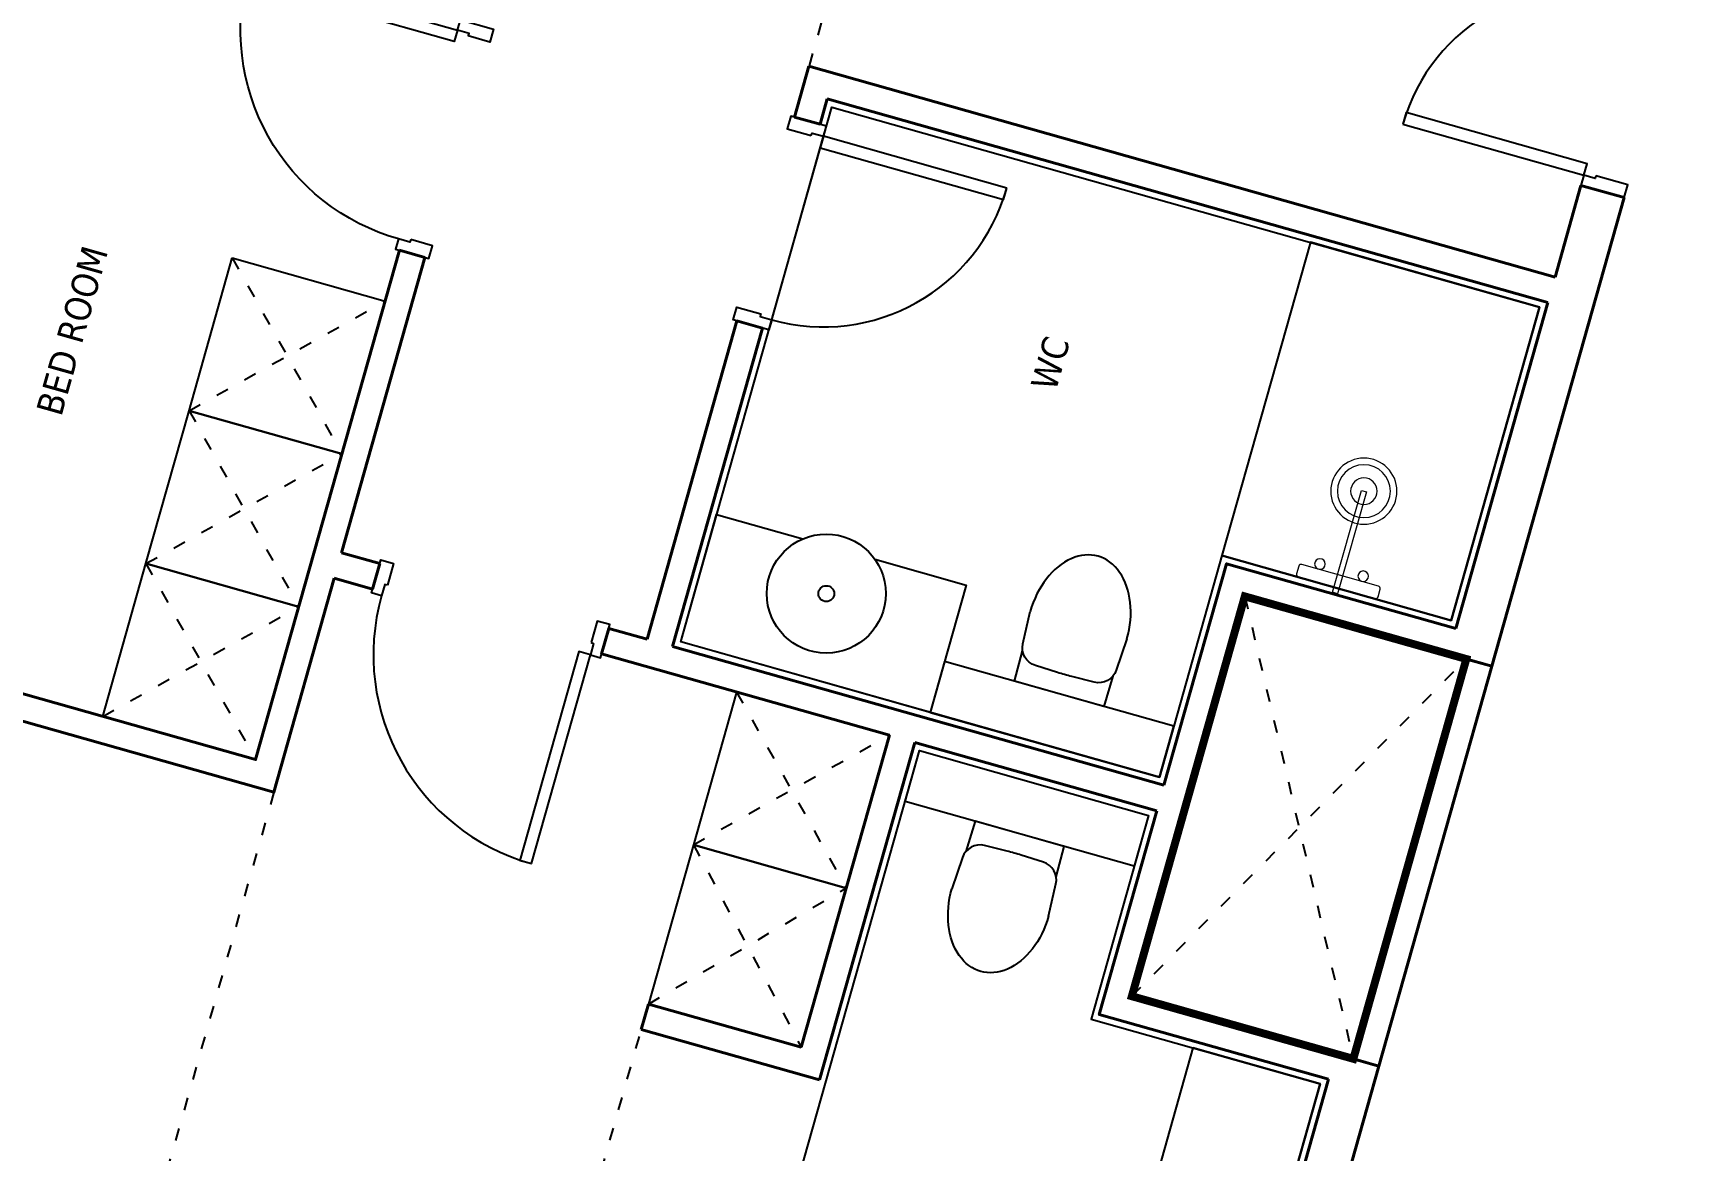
# Model space of a CAD drawing. Header units: millimetres. Extents: x -361654186 to 361255443, y -278569811 to 278836587.
# Drawn here: x -26069 to -19822, y 169950 to 174174 of the extents above; entities that cross this region are included whole.
import ezdxf

# ---------------------------------------------------------------- set-up
doc = ezdxf.new("R2010")
doc.units = ezdxf.units.MM
doc.header["$MEASUREMENT"] = 0
doc.linetypes.add('ACAD_ISO03W100', pattern=[30, 12, -18])
for name, color, linetype in [('1VinaPVC-Text', 9, 'Continuous'), ('A-_FURN----_E-_N', 251, 'Continuous'), ('A-_SANIEQPT_E-_N', 251, 'Continuous'), ('IDEA - dim', 251, 'Continuous'), ('KT-Net manh', 139, 'Continuous'), ('KT-Thay', 7, 'Continuous')]:
    doc.layers.add(name, color=color, linetype=linetype)
doc.layers.add('A-NoiThat', color=39, linetype='Continuous', lineweight=13)
doc.layers.add('KT-Net cat', color=1, linetype='Continuous', lineweight=40)
doc.styles.add('Tahoma', font='tahoma.ttf')

# ---------------------------------------------------------------- blocks, each defined once
blk = doc.blocks.new('d800')
blk.add_line((760, 70), (40, 70))
for points in [[(40, 790), (40, 70), (85, 70), (85, 790)], [(50, 25), (40, 25), (40, 70), (0, 70), (0, -70), (50, -70)], [(750, 25), (760, 25), (760, 70), (800, 70), (800, -70), (750, -70)]]:
    blk.add_lwpolyline(points, close=True)
blk.add_arc((40, 70), 720, 0, 90)
blk = doc.blocks.new('220126_HDN_HBA typical plan$0$210902_YS plan 330pm ver13$0$TOTO-WC-CW822J')
at = {"color": 0}
blk.add_lwpolyline([(-177.2, -119.2), (-175, 0), (175, 0), (177.2, -119.2)], dxfattribs=at)
blk.add_lwpolyline([(-190, -270), (-183.4, -144.5, -0.39087), (-115.4, -78.2), (-27.8, -75.8, -0.013886), (27.8, -75.8), (115.4, -78.2, -0.39087), (183.4, -144.5), (190, -270)], format="xyb", dxfattribs=at)
blk.add_ellipse((0, -270), major_axis=(0, -270), ratio=0.703704, start_param=4.712389, end_param=7.853982, dxfattribs=at)
blk = doc.blocks.new('A$C2A980E36')
at = {"ltscale": 0.5}
blk.add_lwpolyline([(-10, 0), (10, 0), (10, 400), (-10, 400)], close=True, dxfattribs=at)
blk.add_lwpolyline([(160, 60), (160, 30, -0.414214), (150, 20), (-150, 20, -0.414214), (-160, 30), (-160, 60, -0.414214), (-150, 70), (150, 70, -0.414214)], format="xyb", close=True, dxfattribs=at)
for centre, radius in [((0, 400), 125), ((0, 400), 100), ((0, 400), 50), ((-85, 90), 20), ((85, 90), 20)]:
    blk.add_circle(centre, radius, dxfattribs=at)
blk = doc.blocks.new('d900n')
for points in [[(20, -50), (20, -40), (65, -40), (65, 0), (-65, 0), (-65, -50)], [(885, -40), (65, -40), (65, -85), (885, -85)], [(20, -850), (20, -860), (65, -860), (65, -900), (-65, -900), (-65, -850)]]:
    blk.add_lwpolyline(points, close=True)
blk.add_arc((65, -40), 820, 270, 0)
blk = doc.blocks.new('PH1')
at = {"color": 1, "elevation": 0}
blk.add_lwpolyline([(298.7, 7871.3, 0, 1000, 0), (564.4, 7871.3, 1000, 1000, 0)], format="xyseb", dxfattribs=at)
at = {"layer": 'A-_FURN----_E-_N', "linetype": 'Continuous'}
for points in [[(-2975, 4515), (-2975, 6615), (-195, 6615), (-195, 5385), (-1095, 5385), (-1095, 4515)], [(-1095, 5385), (-195, 5385), (-195, 6615), (-1095, 6615)], [(-5000, 5450), (-4400, 5450), (-4400, 4850), (-5000, 4850), (-5000, 5450)], [(-5000, 4850), (-4400, 4850), (-4400, 4250), (-5000, 4250), (-5000, 4850)], [(-2720, 3790), (-2120, 3790), (-2120, 4390), (-2720, 4390), (-2720, 3790)], [(-5000, 4250), (-4400, 4250), (-4400, 3650), (-5000, 3650), (-5000, 4250)], [(-2719.9, 3165), (-2119.9, 3165), (-2120, 3790), (-2720, 3790), (-2719.9, 3165)]]:
    blk.add_lwpolyline(points, close=True, dxfattribs=at)
blk.add_lwpolyline([(-1095, 4365), (-1095, 3565), (-195, 3565), (-195, 275), (-1995, 275), (-1995, 4365), (-1095, 4365)], dxfattribs=at)
at = {"layer": 'IDEA - dim', "elevation": 0}
for points in [[(-880, 7140), (-170, 7140), (-170, 7185), (-880, 7185)], [(-125, 7150), (-125, 7140), (-170, 7140), (-170, 7100), (0, 7100), (0, 7150)]]:
    blk.add_lwpolyline(points, close=True, dxfattribs=at)
at = {"layer": 'IDEA - dim'}
for points in [[(-2353.6, 5015), (-1995, 5015), (-1995, 4515), (-2975, 4515), (-2975, 5015), (-2636.4, 5015)], [(-695, 2723.6), (-695, 2165), (-195, 2165), (-195, 3565), (-695, 3565), (-695, 3006.4)]]:
    blk.add_lwpolyline(points, dxfattribs=at)
for points in [[(-1095, 4715), (-1995, 4715), (-1995, 4515), (-1095, 4515)], [(-1095, 4165), (-1995, 4165), (-1995, 4365), (-1095, 4365)]]:
    blk.add_lwpolyline(points, close=True, dxfattribs=at)
for radius in [225, 30]:
    blk.add_circle((-2495, 4840), radius, dxfattribs=at)
blk.add_arc((-170, 7140), 710, 90, 180, dxfattribs=at)
at = {"layer": 'KT-Net cat'}
for p, q in [((-170, 6740), (-170, 7100)), ((-170, 7100), (0, 7100)), ((-3100, 6540), (-3100, 6740)), ((-3100, 6740), (-170, 6740)), ((-170, 6640), (-170, 5360)), ((-3100, 5740), (-3100, 4490)), ((-4150, 4490), (-4150, 4390)), ((-3250, 4490), (-3250, 4390)), ((-4300, 4390), (-4150, 4390)), ((-3250, 4390), (-2120, 4390)), ((-2120, 4390), (-2120, 3165)), ((-2020, 4390), (-1070, 4390)), ((-2020, 3065), (-2020, 4390)), ((0, 3690), (0, 250)), ((-170, 3590), (-170, 250)), ((-2120, 3165), (-2719.9, 3165)), ((-2719.9, 3165), (-2719.9, 3065)), ((-2020, 3065), (-2719.9, 3065))]:
    blk.add_line(p, q, dxfattribs=at)
for points in [[(0, 5260), (0, 7100)], [(-3000, 6640), (-170, 6640)], [(-3000, 6640), (-3000, 6540)], [(-3100, 6540), (-3000, 6540)], [(-3100, 5740), (-3000, 5740)], [(-3000, 5740), (-3000, 4490)], [(-4300, 4390), (-4300, 3550), (-9400, 3550), (-9400, 3650), (-4400, 3650), (-4400, 5650)], [(-4300, 5650), (-4400, 5650)], [(-4300, 5650), (-4300, 4490)], [(-170, 5360), (-1070, 5360), (-1070, 4490)], [(0, 5260), (-970, 5260), (-970, 3690), (0, 3690)], [(-4300, 4490), (-4150, 4490)], [(-3250, 4490), (-3100, 4490)], [(-3000, 4490), (-1070, 4490)], [(-1070, 4390), (-1070, 3590), (-170, 3590)]]:
    blk.add_lwpolyline(points, dxfattribs=at)
blk.add_lwpolyline([(0, 5260), (0, 3690), (-100, 3690), (-100, 5260)], close=True, dxfattribs=at)
at = {"layer": 'KT-Net manh', "linetype": 'ACAD_ISO03W100', "ltscale": 4}
for p, q in [((-3100, 8950), (-3100, 6740)), ((-5000, 5450), (-4400, 4850)), ((-5000, 4850), (-4400, 5450)), ((-970, 3690), (-100, 5260)), ((-970, 5260), (-100, 3690)), ((-5000, 4850), (-4400, 4250)), ((-5000, 4250), (-4400, 4850)), ((-2720, 3790), (-2120, 4390)), ((-2720, 4390), (-2120, 3790)), ((-5000, 4250), (-4400, 3650)), ((-5000, 3650), (-4400, 4250)), ((-2720, 3790), (-2119.9, 3165)), ((-2719.9, 3165), (-2120, 3790)), ((-4300, 3550), (-4300, 1937.5)), ((-2719.9, 2150), (-2719.9, 3065))]:
    blk.add_line(p, q, dxfattribs=at)
at = {"layer": 'A-_FURN----_E-_N', "linetype": 'Continuous', "rotation": 270.0021152011425}
blk.add_blockref('d800', (-3045, 6540), dxfattribs=at)
at = {"layer": 'A-_SANIEQPT_E-_N', "extrusion": (0, 0, -1), "xscale": -1, "zscale": -1, "rotation": 180.0021152011616}
blk.add_blockref('220126_HDN_HBA typical plan$0$210902_YS plan 330pm ver13$0$TOTO-WC-CW822J', (1545, 4715), dxfattribs=at)
at = {"layer": 'A-_SANIEQPT_E-_N', "extrusion": (0, 0, -1), "zscale": -1, "rotation": 359.9978847988384}
blk.add_blockref('220126_HDN_HBA typical plan$0$210902_YS plan 330pm ver13$0$TOTO-WC-CW822J', (1545, 4165), dxfattribs=at)
at = {"layer": 'A-NoiThat', "extrusion": (0, 0, -1), "zscale": -1, "rotation": 359.9978847988485}
blk.add_blockref('A$C2A980E36', (645, 5365), dxfattribs=at)
at = {"layer": 'IDEA - dim', "xscale": -0.9999999999999993, "rotation": 359.997884798836}
blk.add_blockref('d900n', (-4350, 6550), dxfattribs=at)
at = {"layer": 'IDEA - dim', "rotation": 270.0021152011639}
blk.add_blockref('d900n', (-3250, 4440), dxfattribs=at)
at = {"layer": '1VinaPVC-Text', "style": 'Tahoma'}
for s, rotation, p in [('WC', 90.00212, (-1867.4, 5808.2, 0)), ('BED ROOM', 89.99788, (-5458.3, 4694.5, 0))]:
    blk.add_text(s, height=100, rotation=rotation, dxfattribs=at).set_placement(p)

msp = doc.modelspace()

# ---------------------------------------------------------------- linework, layer by layer
at = {"color": 6, "const_width": 30, "elevation": 0}
msp.add_lwpolyline([(-21916.5, 170534.4), (-21079.3, 170297.9), (-20652.4, 171808.7), (-21489.6, 172045.3)], close=True, dxfattribs=at)

# ---------------------------------------------------------------- block references
at = {"layer": 'KT-Thay', "rotation": 344.2212255667963}
msp.add_blockref('PH1', (-21986.4, 166719.7, 0), dxfattribs=at)

doc.saveas('drawing.dxf')
